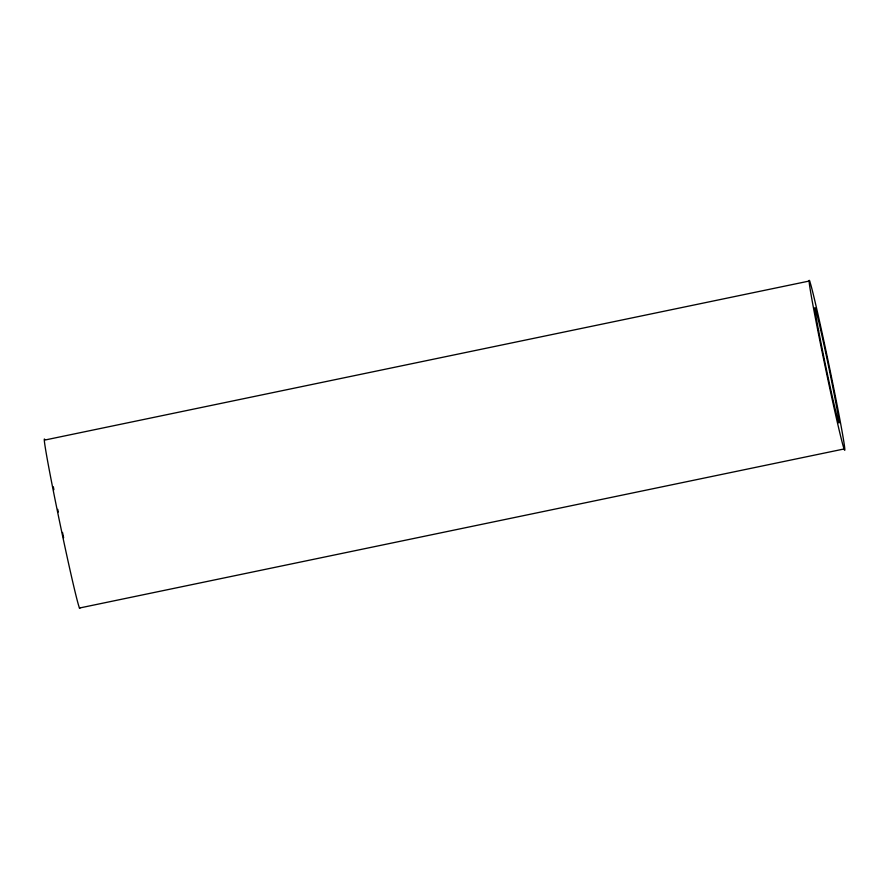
<?xml version="1.0" encoding="UTF-8"?>
<svg xmlns="http://www.w3.org/2000/svg" width="889" height="889" viewBox="0 0 889 889"><rect width="100%" height="100%" fill="white"/><g stroke="black" fill="none" stroke-linecap="round" stroke-linejoin="round"><path stroke-width="1.33" d="M809.623 280.957L44.917 440.033A86.377 2.011 78.2 0 0 60.363 525.355A86.377 2.011 78.2 0 0 79.843 607.698M79.377 608.043L844.083 448.967A86.377 2.011 78.2 0 0 821.769 331.386A86.377 2.011 78.2 0 0 814.713 314.528A86.377 2.011 78.2 0 0 844.083 448.967M63.641 537.789A58.741 1.367 78.2 0 1 62.508 532.422M58.274 512.031A58.741 1.367 78.2 0 1 57.741 509.353M53.885 489.739A58.741 1.367 78.2 0 1 53.34 486.805M818.602 330.675A58.741 1.367 78.2 0 0 838.571 422.086A58.741 1.367 78.2 0 0 823.392 342.132A58.741 1.367 78.2 0 0 818.602 330.675"/></g></svg>
